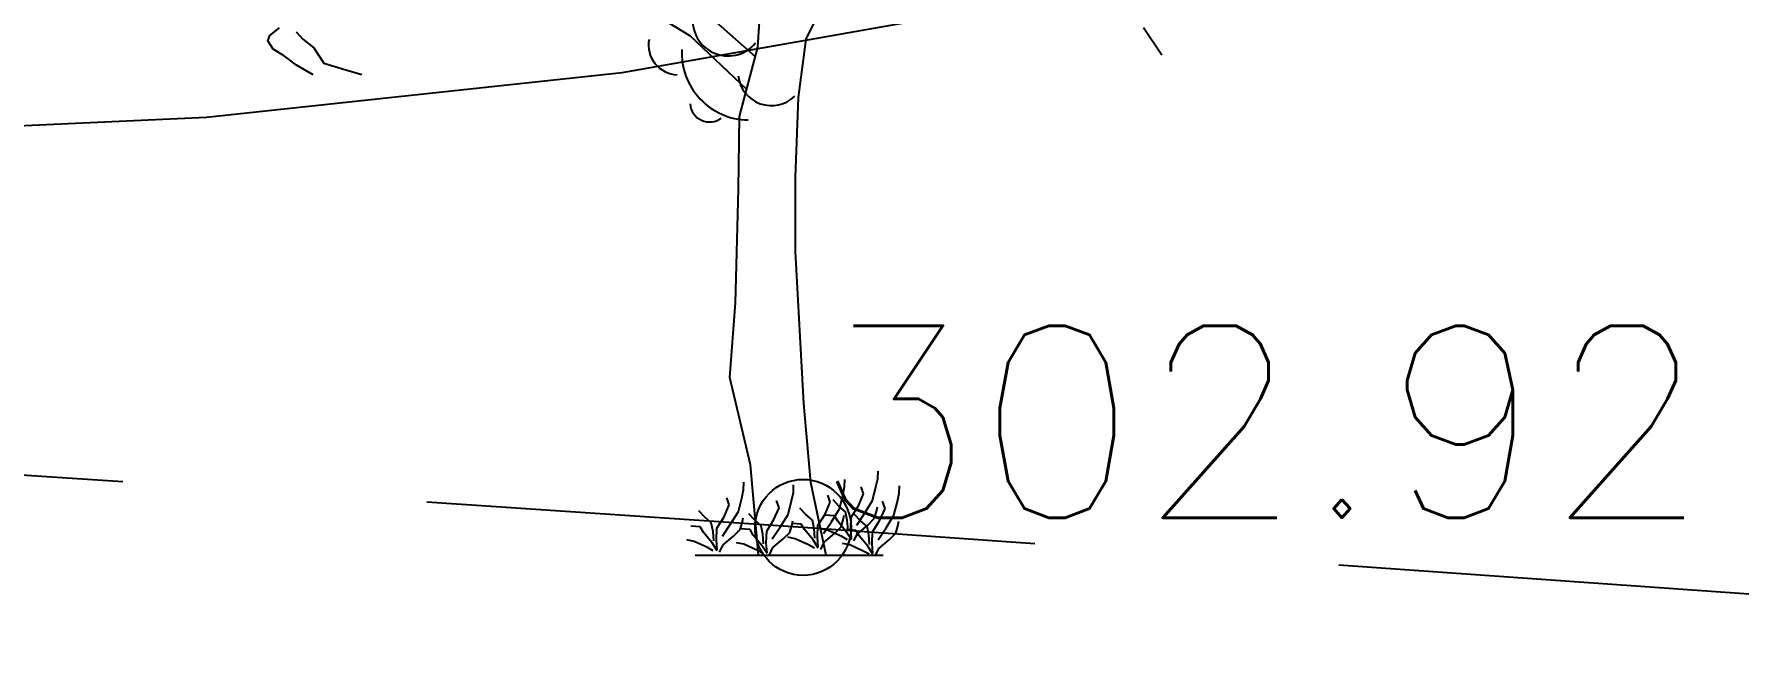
# Model space of a CAD drawing. Header units: millimetres. Extents: x 524954 to 526204, y 9523489 to 9524010.
# Drawn here: x 525934.3 to 525943.19, y 9523816.75 to 9523819.93 of the extents above; entities that cross this region are included whole.
import ezdxf

# ---------------------------------------------------------------- set-up
doc = ezdxf.new("R2010")
doc.units = ezdxf.units.MM
doc.header["$PDMODE"] = 32
doc.header["$PDSIZE"] = 0.5
doc.linetypes.add('ACAD_ISO12W100', pattern=[21, 12, -3, 0, -3, 0, -3])
doc.linetypes.add('CACHE2', pattern=[4.7625, 3.175, -1.5875])
for name, color, linetype in [('Arbre', 34, 'ACAD_ISO12W100'), ('Borde_Piste', 7, 'CACHE2'), ('CN_01_00', 3, 'Continuous'), ('TopoAlt', 3, 'Continuous'), ('TOPOJIS', 7, 'Continuous')]:
    doc.layers.add(name, color=color, linetype=linetype)
doc.styles.add('Simplex 1.0', font='Simplex.shx', dxfattribs={"width": 0.99, "height": 1})

# ---------------------------------------------------------------- blocks, each defined once
blk = doc.blocks.new('TCPOINT M')
at = {"color": 0}
blk.add_point((0, 0), dxfattribs=at)
at = {"layer": 'TopoAlt', "style": 'Simplex 1.0', "width": 0.99}
blk.add_attdef('ALT', (0.15, 0.15), '', height=1, dxfattribs=at)
blk = doc.blocks.new('v088')
at = {"linetype": 'Continuous'}
for p, q in [((-0.217, 3.527), (-0.166, 4.349)), ((0.118, 3.584), (0.285, 3.923)), ((-0.685, 3.605), (-1.069, 3.839)), ((-0.234, 3.461), (-0.589, 3.774)), ((-0.294, 3.234), (-0.685, 3.605)), ((0.064, 3.179), (0.118, 3.584)), ((2.461, 3.664), (2.589, 3.474)), ((-0.344, 3.046), (-0.217, 3.527)), ((0.045, 2.625), (0.064, 3.179)), ((-0.352, 2.542), (-0.344, 3.046)), ((0.043, 2.109), (0.045, 2.625)), ((-0.373, 1.752), (-0.352, 2.542)), ((0.102, 1.053), (0.043, 2.109)), ((-0.412, 1.235), (-0.373, 1.752)), ((-0.268, 0.628), (-0.412, 1.235)), ((0.151, 0.506), (0.102, 1.053)), ((-0.213, 0), (-0.268, 0.628)), ((0.256, 0), (0.151, 0.506)), ((-0.654, 0), (0.654, 0))]:
    blk.add_line(p, q, dxfattribs=at)
at = {"color": 3, "linetype": 'Continuous'}
for p, q in [((-3.623, 3.571), (-3.609, 3.608)), ((-3.585, 3.514), (-3.623, 3.571)), ((-3.609, 3.608), (-3.542, 3.663)), ((-3.426, 3.635), (-3.38, 3.583)), ((-3.38, 3.583), (-3.303, 3.524)), ((-3.509, 3.469), (-3.585, 3.514)), ((-3.423, 3.403), (-3.509, 3.469)), ((-3.303, 3.524), (-3.234, 3.416)), ((-3.306, 3.337), (-3.423, 3.403)), ((-3.234, 3.416), (-3.081, 3.37)), ((-3.081, 3.37), (-2.968, 3.339)), ((-0.317, 0.454), (-0.315, 0.507)), ((0.029, 0.435), (0.031, 0.488)), ((0.385, 0.474), (0.387, 0.526)), ((0.517, 0.426), (0.5, 0.476)), ((0.603, 0.474), (0.615, 0.531)), ((0.615, 0.531), (0.618, 0.584)), ((0.765, 0.43), (0.767, 0.483)), ((-0.416, 0.349), (-0.433, 0.399)), ((-0.353, 0.303), (-0.329, 0.397)), ((-0.329, 0.397), (-0.317, 0.454)), ((-0.07, 0.329), (-0.087, 0.38)), ((-0.007, 0.284), (0.017, 0.377)), ((0.017, 0.377), (0.029, 0.435)), ((0.25, 0.286), (0.286, 0.368)), ((0.286, 0.368), (0.269, 0.418)), ((0.346, 0.341), (0.305, 0.385)), ((0.349, 0.322), (0.373, 0.416)), ((0.373, 0.416), (0.385, 0.474)), ((0.481, 0.344), (0.517, 0.426)), ((0.524, 0.291), (0.579, 0.38)), ((0.579, 0.38), (0.603, 0.474)), ((0.666, 0.325), (0.649, 0.375)), ((0.728, 0.279), (0.752, 0.373)), ((0.752, 0.373), (0.765, 0.43)), ((-0.587, 0.264), (-0.627, 0.308)), ((-0.541, 0.224), (-0.587, 0.264)), ((-0.502, 0.188), (-0.452, 0.267)), ((-0.452, 0.267), (-0.416, 0.349)), ((-0.409, 0.214), (-0.353, 0.303)), ((-0.327, 0.226), (-0.32, 0.26)), ((-0.24, 0.245), (-0.281, 0.288)), ((-0.195, 0.204), (-0.24, 0.245)), ((-0.156, 0.168), (-0.106, 0.248)), ((-0.106, 0.248), (-0.07, 0.329)), ((-0.063, 0.195), (-0.007, 0.284)), ((0.019, 0.207), (0.026, 0.24)), ((0.115, 0.284), (0.075, 0.327)), ((0.161, 0.243), (0.115, 0.284)), ((0.173, 0.185), (0.161, 0.243)), ((0.2, 0.207), (0.25, 0.286)), ((0.315, 0.274), (0.25, 0.279)), ((0.293, 0.233), (0.349, 0.322)), ((0.337, 0.236), (0.315, 0.274)), ((0.392, 0.301), (0.346, 0.341)), ((0.361, 0.197), (0.375, 0.245)), ((0.375, 0.245), (0.382, 0.279)), ((0.404, 0.243), (0.392, 0.301)), ((0.409, 0.175), (0.404, 0.243)), ((0.428, 0.183), (0.43, 0.264)), ((0.43, 0.264), (0.481, 0.344)), ((0.495, 0.24), (0.454, 0.284)), ((0.469, 0.209), (0.524, 0.291)), ((0.541, 0.2), (0.495, 0.24)), ((0.546, 0.209), (0.591, 0.255)), ((0.579, 0.163), (0.63, 0.243)), ((0.591, 0.255), (0.606, 0.303)), ((0.606, 0.303), (0.613, 0.337)), ((0.63, 0.243), (0.666, 0.325)), ((0.673, 0.19), (0.728, 0.279)), ((-0.618, 0.197), (-0.683, 0.202)), ((-0.596, 0.159), (-0.618, 0.197)), ((-0.536, 0.087), (-0.596, 0.159)), ((-0.529, 0.166), (-0.541, 0.224)), ((-0.524, 0.099), (-0.529, 0.166)), ((-0.505, 0.106), (-0.502, 0.188)), ((-0.464, 0.132), (-0.409, 0.214)), ((-0.459, 0.072), (-0.387, 0.132)), ((-0.387, 0.132), (-0.341, 0.178)), ((-0.341, 0.178), (-0.327, 0.226)), ((-0.272, 0.178), (-0.337, 0.183)), ((-0.25, 0.139), (-0.272, 0.178)), ((-0.19, 0.067), (-0.25, 0.139)), ((-0.183, 0.147), (-0.195, 0.204)), ((-0.178, 0.079), (-0.183, 0.147)), ((-0.159, 0.087), (-0.156, 0.168)), ((-0.118, 0.113), (-0.063, 0.195)), ((-0.041, 0.113), (0.005, 0.159)), ((0.041, 0.115), (-0.01, 0.125)), ((0.005, 0.159), (0.019, 0.207)), ((0.084, 0.216), (0.019, 0.221)), ((0.106, 0.178), (0.084, 0.216)), ((0.166, 0.106), (0.106, 0.178)), ((0.178, 0.118), (0.173, 0.185)), ((0.197, 0.125), (0.2, 0.207)), ((0.202, 0.055), (0.197, 0.125)), ((0.272, 0.173), (0.221, 0.183)), ((0.238, 0.151), (0.293, 0.233)), ((0.243, 0.091), (0.315, 0.151)), ((0.365, 0.13), (0.272, 0.173)), ((0.315, 0.151), (0.361, 0.197)), ((0.397, 0.163), (0.337, 0.236)), ((0.406, 0.108), (0.365, 0.13)), ((0.433, 0.108), (0.397, 0.163)), ((0.464, 0.173), (0.399, 0.178)), ((0.433, 0.113), (0.428, 0.183)), ((0.45, 0.099), (0.474, 0.149)), ((0.486, 0.135), (0.464, 0.173)), ((0.474, 0.149), (0.546, 0.209)), ((0.546, 0.063), (0.486, 0.135)), ((0.553, 0.142), (0.541, 0.2)), ((0.558, 0.075), (0.553, 0.142)), ((0.577, 0.082), (0.579, 0.163)), ((0.618, 0.108), (0.673, 0.19)), ((0.695, 0.108), (0.74, 0.154)), ((0.74, 0.154), (0.755, 0.202)), ((0.755, 0.202), (0.762, 0.236)), ((-0.661, 0.096), (-0.712, 0.106)), ((-0.567, 0.053), (-0.661, 0.096)), ((-0.527, 0.031), (-0.567, 0.053)), ((-0.5, 0.031), (-0.536, 0.087)), ((-0.5, 0.036), (-0.505, 0.106)), ((-0.483, 0.022), (-0.459, 0.072)), ((-0.315, 0.077), (-0.365, 0.087)), ((-0.221, 0.034), (-0.315, 0.077)), ((-0.18, 0.012), (-0.221, 0.034)), ((-0.154, 0.012), (-0.19, 0.067)), ((-0.154, 0.017), (-0.159, 0.087)), ((-0.137, 0.002), (-0.113, 0.053)), ((-0.113, 0.053), (-0.041, 0.113)), ((0.135, 0.072), (0.041, 0.115)), ((0.175, 0.05), (0.135, 0.072)), ((0.202, 0.05), (0.166, 0.106)), ((0.219, 0.041), (0.243, 0.091)), ((0.421, 0.072), (0.37, 0.082)), ((0.514, 0.029), (0.421, 0.072)), ((0.555, 0.007), (0.514, 0.029)), ((0.582, 0.007), (0.546, 0.063)), ((0.582, 0.012), (0.577, 0.082)), ((0.599, -0.002), (0.623, 0.048)), ((0.623, 0.048), (0.695, 0.108))]:
    blk.add_line(p, q, dxfattribs=at)
for centre, major_axis, start_param, end_param in [((-0.424, 3.713), (0.174, 0.174), 2.133893, 4.816631), ((-0.772, 3.542), (-0.145, 0.145), 0.590553, 2.325666), ((-0.28, 3.489), (0.33, 0.33), 2.307735, 3.914618), ((-0.123, 3.354), (0.164, 0.164), 2.463212, 4.701636), ((-0.553, 3.145), (0.0964, 0.0964), 2.435534, 4.557933)]:
    blk.add_ellipse(centre, major_axis=major_axis, ratio=1, start_param=start_param, end_param=end_param, dxfattribs=at)

msp = doc.modelspace()

# ---------------------------------------------------------------- linework, layer by layer
at = {"layer": 'Borde_Piste', "elevation": 302.89, "flags": 128}
msp.add_lwpolyline([(525960.409, 9523826.0777), (525946.893, 9523816.7535), (525938.3117, 9523817.3602), (525915.502, 9523818.8859), (525917.7493, 9523824.4339)], dxfattribs=at)
at = {"layer": 'CN_01_00', "elevation": 303, "flags": 128}
msp.add_lwpolyline([(525924.7152, 9523819.7763), (525926.0456, 9523819.7042), (525927.5749, 9523819.5959), (525929.2792, 9523819.4862), (525931.1347, 9523819.4099), (525933.1175, 9523819.4017), (525935.2038, 9523819.4966), (525937.3697, 9523819.7291), (525939.588, 9523820.1222), (525941.8173, 9523820.6505), (525944.0127, 9523821.2769), (525946.1296, 9523821.964), (525948.1231, 9523822.6748), (525949.9483, 9523823.3718), (525951.5605, 9523824.0179), (525952.9149, 9523824.5759), (525953.9805, 9523825.0174), (525954.7812, 9523825.3491)], dxfattribs=at)

# ---------------------------------------------------------------- block references
at = {"layer": 'Arbre', "xscale": 0.75, "yscale": 0.75, "zscale": 0.75}
msp.add_blockref('v088', (525938.2393, 9523817.2151, 911.42), dxfattribs=at)
at = {"layer": 'TOPOJIS'}
ref = msp.add_blockref('TCPOINT M', (525938.3117, 9523817.3602, 302.92), dxfattribs=at)
ref.add_attrib('ALT', '302.92', (525938.3617, 9523817.4102, 302.92), dxfattribs={"layer": 'TopoAlt', "height": 1, "style": 'Simplex 1.0', "width": 0.99})

doc.saveas('drawing.dxf')
